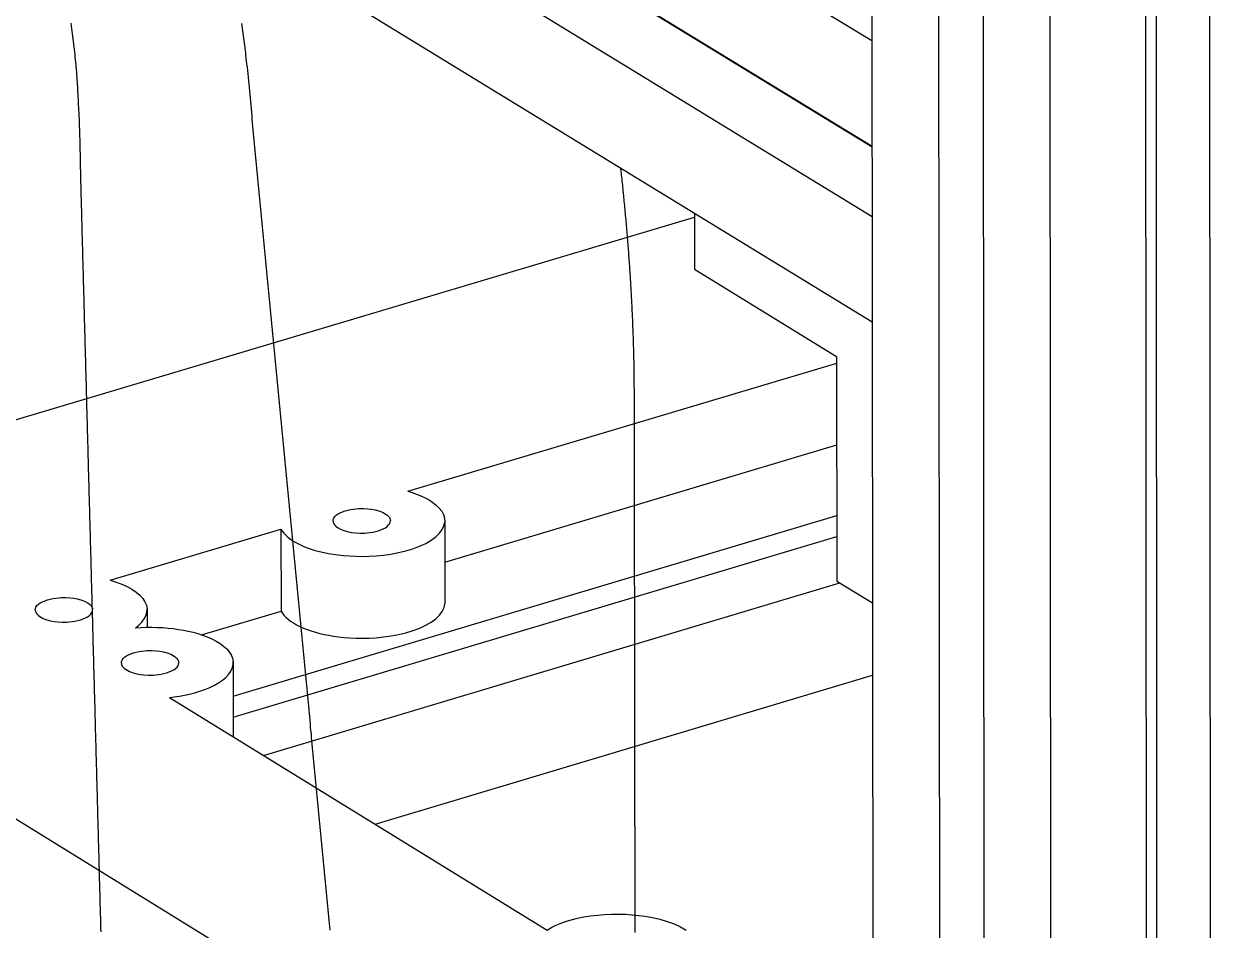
# Model space of a CAD drawing. Header units: millimetres. Extents: x -320 to 323, y -425 to 415.
# Drawn here: x -100.2 to -22.7, y -146.7 to -87.6 of the extents above; entities that cross this region are included whole.
import ezdxf

# ---------------------------------------------------------------- set-up
doc = ezdxf.new("R2010")
doc.units = ezdxf.units.MM
doc.layers.add('SKETCH', color=5, linetype='Continuous')
doc.layers.add('VISIBLE', color=7, linetype='Continuous')

msp = doc.modelspace()

# ---------------------------------------------------------------- linework, layer by layer
at = {"layer": 'SKETCH', "flags": 128}
for points in [[(-97.161, -87.54), (-97.136, -87.711), (-97.111, -87.882), (-97.087, -88.053), (-97.064, -88.224), (-97.041, -88.394), (-97.019, -88.564), (-96.997, -88.734), (-96.976, -88.904), (-96.956, -89.073), (-96.936, -89.242), (-96.917, -89.41), (-96.899, -89.578), (-96.881, -89.744), (-96.865, -89.909), (-96.849, -90.073), (-96.834, -90.237), (-96.82, -90.399), (-96.806, -90.561), (-96.793, -90.723), (-96.781, -90.885), (-96.769, -91.046), (-96.758, -91.207), (-96.747, -91.369), (-96.737, -91.531), (-96.727, -91.694), (-96.717, -91.857), (-96.708, -92.021), (-96.698, -92.186), (-96.69, -92.352), (-96.681, -92.52), (-96.672, -92.689), (-96.664, -92.859), (-96.655, -93.032), (-96.646, -93.206), (-96.638, -93.382), (-96.628, -93.594), (-96.619, -93.808), (-96.61, -94.024), (-96.602, -94.243), (-96.594, -94.464), (-96.587, -94.687), (-96.58, -94.911), (-96.574, -95.137), (-96.568, -95.365), (-96.562, -95.593), (-96.557, -95.823), (-96.552, -96.053), (-96.547, -96.285), (-96.542, -96.516), (-96.537, -96.748), (-96.533, -96.981), (-96.528, -97.213), (-96.523, -97.445), (-96.518, -97.677), (-96.513, -97.908), (-96.508, -98.139), (-96.503, -98.368), (-96.497, -98.597), (-96.491, -98.824), (-96.485, -99.051), (-96.479, -99.278), (-96.473, -99.504), (-96.467, -99.731), (-96.461, -99.958), (-96.455, -100.185), (-96.449, -100.411), (-96.443, -100.638), (-96.437, -100.865), (-96.43, -101.091), (-96.424, -101.318), (-96.418, -101.545), (-96.412, -101.772), (-96.406, -101.998), (-96.4, -102.225), (-96.394, -102.452), (-96.388, -102.678), (-96.382, -102.905), (-96.376, -103.132), (-96.37, -103.358), (-96.364, -103.585), (-96.358, -103.812), (-96.352, -104.038), (-96.345, -104.265), (-96.339, -104.492), (-96.333, -104.718), (-96.327, -104.945), (-96.321, -105.172), (-96.315, -105.398), (-96.309, -105.625), (-96.303, -105.852), (-96.297, -106.078), (-96.291, -106.305), (-96.284, -106.532), (-96.278, -106.758), (-96.272, -106.985), (-96.266, -107.212), (-96.26, -107.438), (-96.254, -107.665), (-96.248, -107.891), (-96.242, -108.118), (-96.236, -108.345), (-96.229, -108.571), (-96.223, -108.798), (-96.217, -109.025), (-96.211, -109.251), (-96.205, -109.478), (-96.199, -109.704), (-96.193, -109.931), (-96.187, -110.158), (-96.181, -110.384), (-96.175, -110.611), (-96.169, -110.838), (-96.162, -111.064), (-96.156, -111.291), (-96.15, -111.518), (-96.144, -111.744), (-96.138, -111.971), (-96.132, -112.197), (-96.126, -112.424), (-96.12, -112.651), (-96.114, -112.877), (-96.108, -113.104), (-96.102, -113.331), (-96.096, -113.557), (-96.09, -113.784), (-96.084, -114.01), (-96.078, -114.237), (-96.072, -114.464), (-96.065, -114.69), (-96.059, -114.917), (-96.053, -115.143), (-96.047, -115.37), (-96.041, -115.597), (-96.035, -115.823), (-96.029, -116.05), (-96.023, -116.276), (-96.017, -116.503), (-96.011, -116.729), (-96.005, -116.956), (-95.998, -117.182), (-95.992, -117.409), (-95.986, -117.635), (-95.98, -117.862), (-95.974, -118.088), (-95.968, -118.315), (-95.962, -118.541), (-95.956, -118.768), (-95.95, -118.994), (-95.943, -119.221), (-95.937, -119.447), (-95.931, -119.674), (-95.925, -119.9), (-95.919, -120.127), (-95.913, -120.353), (-95.907, -120.58), (-95.901, -120.806), (-95.895, -121.033), (-95.889, -121.259), (-95.882, -121.486), (-95.876, -121.712), (-95.87, -121.939), (-95.864, -122.165), (-95.858, -122.392), (-95.852, -122.618), (-95.846, -122.845), (-95.84, -123.071), (-95.834, -123.297), (-95.827, -123.524), (-95.821, -123.75), (-95.815, -123.977), (-95.809, -124.203), (-95.803, -124.43), (-95.797, -124.656), (-95.791, -124.883), (-95.785, -125.109), (-95.779, -125.335), (-95.773, -125.562), (-95.767, -125.788), (-95.76, -126.015), (-95.754, -126.241), (-95.748, -126.468), (-95.742, -126.694), (-95.736, -126.92), (-95.73, -127.147), (-95.724, -127.373), (-95.718, -127.6), (-95.712, -127.826), (-95.706, -128.053), (-95.7, -128.279), (-95.694, -128.505), (-95.688, -128.732), (-95.682, -128.958), (-95.676, -129.185), (-95.669, -129.411), (-95.663, -129.637), (-95.657, -129.864), (-95.651, -130.09), (-95.645, -130.317), (-95.639, -130.543), (-95.633, -130.769), (-95.627, -130.996), (-95.621, -131.222), (-95.615, -131.449), (-95.609, -131.675), (-95.603, -131.901), (-95.597, -132.128), (-95.591, -132.354), (-95.584, -132.58), (-95.578, -132.807), (-95.572, -133.033), (-95.566, -133.259), (-95.56, -133.486), (-95.554, -133.712), (-95.548, -133.938), (-95.542, -134.165), (-95.536, -134.391), (-95.53, -134.617), (-95.523, -134.844), (-95.517, -135.07), (-95.511, -135.296), (-95.505, -135.523), (-95.499, -135.749), (-95.493, -135.975), (-95.487, -136.202), (-95.481, -136.428), (-95.475, -136.654), (-95.469, -136.881), (-95.462, -137.107), (-95.456, -137.333), (-95.45, -137.56), (-95.444, -137.786), (-95.438, -138.012), (-95.432, -138.238), (-95.426, -138.465), (-95.42, -138.691), (-95.414, -138.917), (-95.408, -139.144), (-95.402, -139.37), (-95.396, -139.596), (-95.39, -139.823), (-95.384, -140.049), (-95.378, -140.275), (-95.372, -140.501), (-95.366, -140.728), (-95.36, -140.954), (-95.353, -141.18), (-95.347, -141.406), (-95.341, -141.633), (-95.335, -141.859), (-95.329, -142.085), (-95.323, -142.312), (-95.317, -142.538), (-95.311, -142.764), (-95.305, -142.99), (-95.299, -143.217), (-95.293, -143.443), (-95.287, -143.669), (-95.28, -143.895), (-95.274, -144.121), (-95.268, -144.348), (-95.262, -144.574), (-95.256, -144.8), (-95.25, -145.026), (-95.244, -145.253), (-95.238, -145.479), (-95.232, -145.705), (-95.226, -145.931), (-95.219, -146.157), (-95.213, -146.384), (-95.207, -146.61), (-95.201, -146.836)], [(-86.009, -87.558), (-85.987, -87.715), (-85.965, -87.873), (-85.944, -88.03), (-85.923, -88.188), (-85.903, -88.346), (-85.882, -88.506), (-85.862, -88.666), (-85.842, -88.827), (-85.822, -88.989), (-85.802, -89.153), (-85.783, -89.318), (-85.763, -89.484), (-85.743, -89.653), (-85.723, -89.823), (-85.702, -89.996), (-85.678, -90.205), (-85.654, -90.417), (-85.631, -90.632), (-85.608, -90.849), (-85.585, -91.068), (-85.563, -91.29), (-85.541, -91.513), (-85.519, -91.738), (-85.497, -91.964), (-85.476, -92.191), (-85.455, -92.42), (-85.434, -92.649), (-85.413, -92.88), (-85.392, -93.11), (-85.371, -93.341), (-85.351, -93.573), (-85.33, -93.804), (-85.309, -94.035), (-85.288, -94.266), (-85.267, -94.496), (-85.246, -94.726), (-85.225, -94.954), (-85.204, -95.182), (-85.182, -95.408), (-85.16, -95.633), (-85.139, -95.859), (-85.117, -96.084), (-85.095, -96.31), (-85.074, -96.535), (-85.052, -96.76), (-85.03, -96.986), (-85.009, -97.211), (-84.987, -97.437), (-84.965, -97.662), (-84.944, -97.888), (-84.922, -98.113), (-84.9, -98.339), (-84.879, -98.564), (-84.857, -98.789), (-84.835, -99.015), (-84.814, -99.24), (-84.792, -99.466), (-84.77, -99.691), (-84.749, -99.916), (-84.727, -100.142), (-84.705, -100.367), (-84.684, -100.593), (-84.662, -100.818), (-84.64, -101.043), (-84.619, -101.269), (-84.597, -101.494), (-84.575, -101.72), (-84.554, -101.945), (-84.532, -102.17), (-84.51, -102.396), (-84.489, -102.621), (-84.467, -102.846), (-84.445, -103.072), (-84.424, -103.297), (-84.402, -103.523), (-84.38, -103.748), (-84.359, -103.973), (-84.337, -104.199), (-84.315, -104.424), (-84.294, -104.649), (-84.272, -104.875), (-84.25, -105.1), (-84.229, -105.325), (-84.207, -105.551), (-84.185, -105.776), (-84.164, -106.001), (-84.142, -106.227), (-84.12, -106.452), (-84.099, -106.677), (-84.077, -106.903), (-84.055, -107.128), (-84.034, -107.354), (-84.012, -107.579), (-83.99, -107.804), (-83.969, -108.03), (-83.947, -108.255), (-83.925, -108.48), (-83.904, -108.706), (-83.882, -108.931), (-83.86, -109.156), (-83.839, -109.382), (-83.817, -109.607), (-83.795, -109.832), (-83.774, -110.058), (-83.752, -110.283), (-83.73, -110.508), (-83.709, -110.734), (-83.687, -110.959), (-83.665, -111.184), (-83.644, -111.41), (-83.622, -111.635), (-83.6, -111.86), (-83.579, -112.085), (-83.557, -112.311), (-83.535, -112.536), (-83.514, -112.761), (-83.492, -112.986), (-83.47, -113.212), (-83.449, -113.437), (-83.427, -113.662), (-83.405, -113.887), (-83.384, -114.113), (-83.362, -114.338), (-83.341, -114.563), (-83.319, -114.788), (-83.297, -115.013), (-83.276, -115.239), (-83.254, -115.464), (-83.232, -115.689), (-83.211, -115.914), (-83.189, -116.14), (-83.167, -116.365), (-83.146, -116.59), (-83.124, -116.815), (-83.102, -117.04), (-83.081, -117.266), (-83.059, -117.491), (-83.037, -117.716), (-83.016, -117.941), (-82.994, -118.166), (-82.972, -118.391), (-82.951, -118.617), (-82.929, -118.842), (-82.907, -119.067), (-82.886, -119.292), (-82.864, -119.517), (-82.843, -119.743), (-82.821, -119.968), (-82.799, -120.193), (-82.778, -120.418), (-82.756, -120.643), (-82.734, -120.868), (-82.713, -121.093), (-82.691, -121.319), (-82.669, -121.544), (-82.648, -121.769), (-82.626, -121.994), (-82.604, -122.219), (-82.583, -122.444), (-82.561, -122.669), (-82.54, -122.895), (-82.518, -123.12), (-82.496, -123.345), (-82.475, -123.57), (-82.453, -123.795), (-82.431, -124.02), (-82.41, -124.245), (-82.388, -124.47), (-82.366, -124.695), (-82.345, -124.921), (-82.323, -125.146), (-82.301, -125.371), (-82.28, -125.596), (-82.258, -125.821), (-82.237, -126.046), (-82.215, -126.271), (-82.193, -126.496), (-82.172, -126.721), (-82.15, -126.946), (-82.128, -127.171), (-82.107, -127.397), (-82.085, -127.622), (-82.063, -127.847), (-82.042, -128.072), (-82.02, -128.297), (-81.998, -128.522), (-81.977, -128.747), (-81.955, -128.972), (-81.934, -129.197), (-81.912, -129.422), (-81.89, -129.647), (-81.869, -129.872), (-81.847, -130.097), (-81.825, -130.322), (-81.804, -130.547), (-81.782, -130.772), (-81.76, -130.997), (-81.739, -131.222), (-81.717, -131.447), (-81.696, -131.672), (-81.674, -131.897), (-81.652, -132.122), (-81.631, -132.347), (-81.609, -132.572), (-81.587, -132.798), (-81.566, -133.023), (-81.544, -133.248), (-81.523, -133.473), (-81.501, -133.698), (-81.479, -133.923), (-81.458, -134.147), (-81.436, -134.372), (-81.414, -134.597), (-81.393, -134.822), (-81.371, -135.047), (-81.349, -135.272), (-81.328, -135.497), (-81.306, -135.722), (-81.285, -135.947), (-81.263, -136.172), (-81.241, -136.397), (-81.22, -136.622), (-81.198, -136.847), (-81.176, -137.072), (-81.155, -137.297), (-81.133, -137.522), (-81.112, -137.747), (-81.09, -137.972), (-81.068, -138.197), (-81.047, -138.422), (-81.025, -138.647), (-81.003, -138.872), (-80.982, -139.097), (-80.96, -139.322), (-80.938, -139.547), (-80.917, -139.772), (-80.895, -139.996), (-80.873, -140.221), (-80.852, -140.446), (-80.83, -140.671), (-80.808, -140.896), (-80.787, -141.121), (-80.765, -141.346), (-80.743, -141.571), (-80.722, -141.796), (-80.7, -142.021), (-80.678, -142.246), (-80.657, -142.471), (-80.635, -142.696), (-80.613, -142.921), (-80.592, -143.145), (-80.57, -143.37), (-80.549, -143.595), (-80.527, -143.82), (-80.505, -144.045), (-80.484, -144.27), (-80.462, -144.495), (-80.44, -144.72), (-80.419, -144.945), (-80.397, -145.169), (-80.375, -145.394), (-80.354, -145.619), (-80.332, -145.844), (-80.311, -146.069), (-80.289, -146.294), (-80.267, -146.518), (-80.246, -146.743)], [(-60.325, -146.885), (-60.325, -146.689), (-60.325, -146.493), (-60.326, -146.298), (-60.326, -146.102), (-60.326, -145.906), (-60.326, -145.71), (-60.327, -145.514), (-60.327, -145.318), (-60.327, -145.122), (-60.327, -144.927), (-60.328, -144.731), (-60.328, -144.535), (-60.328, -144.339), (-60.329, -144.143), (-60.329, -143.947), (-60.329, -143.751), (-60.329, -143.555), (-60.33, -143.359), (-60.33, -143.163), (-60.33, -142.967), (-60.33, -142.772), (-60.331, -142.576), (-60.331, -142.38), (-60.331, -142.184), (-60.332, -141.988), (-60.332, -141.792), (-60.332, -141.596), (-60.332, -141.4), (-60.333, -141.204), (-60.333, -141.008), (-60.333, -140.812), (-60.334, -140.616), (-60.334, -140.42), (-60.334, -140.224), (-60.334, -140.028), (-60.335, -139.832), (-60.335, -139.637), (-60.335, -139.441), (-60.335, -139.245), (-60.336, -139.049), (-60.336, -138.853), (-60.336, -138.657), (-60.337, -138.461), (-60.337, -138.265), (-60.337, -138.069), (-60.337, -137.873), (-60.338, -137.677), (-60.338, -137.481), (-60.338, -137.285), (-60.339, -137.089), (-60.339, -136.894), (-60.339, -136.698), (-60.339, -136.502), (-60.34, -136.306), (-60.34, -136.11), (-60.34, -135.914), (-60.34, -135.718), (-60.341, -135.522), (-60.341, -135.326), (-60.341, -135.13), (-60.342, -134.934), (-60.342, -134.738), (-60.342, -134.542), (-60.342, -134.346), (-60.343, -134.15), (-60.343, -133.954), (-60.343, -133.758), (-60.343, -133.562), (-60.344, -133.366), (-60.344, -133.17), (-60.344, -132.974), (-60.345, -132.778), (-60.345, -132.582), (-60.345, -132.386), (-60.345, -132.19), (-60.346, -131.994), (-60.346, -131.798), (-60.346, -131.602), (-60.347, -131.406), (-60.347, -131.21), (-60.347, -131.014), (-60.347, -130.818), (-60.348, -130.622), (-60.348, -130.426), (-60.348, -130.23), (-60.348, -130.034), (-60.349, -129.838), (-60.349, -129.642), (-60.349, -129.446), (-60.35, -129.25), (-60.35, -129.054), (-60.35, -128.858), (-60.35, -128.662), (-60.351, -128.466), (-60.351, -128.27), (-60.351, -128.074), (-60.352, -127.878), (-60.352, -127.682), (-60.352, -127.486), (-60.352, -127.29), (-60.353, -127.093), (-60.353, -126.897), (-60.353, -126.701), (-60.353, -126.505), (-60.354, -126.309), (-60.354, -126.113), (-60.354, -125.917), (-60.355, -125.721), (-60.355, -125.525), (-60.355, -125.329), (-60.355, -125.133), (-60.356, -124.937), (-60.356, -124.741), (-60.356, -124.545), (-60.356, -124.349), (-60.357, -124.153), (-60.357, -123.957), (-60.357, -123.76), (-60.358, -123.564), (-60.358, -123.368), (-60.358, -123.172), (-60.358, -122.976), (-60.359, -122.78), (-60.359, -122.584), (-60.359, -122.388), (-60.36, -122.192), (-60.36, -121.996), (-60.36, -121.8), (-60.36, -121.604), (-60.361, -121.408), (-60.361, -121.212), (-60.361, -121.015), (-60.361, -120.819), (-60.362, -120.623), (-60.362, -120.427), (-60.362, -120.231), (-60.363, -120.035), (-60.363, -119.839), (-60.363, -119.642), (-60.363, -119.446), (-60.364, -119.25), (-60.364, -119.054), (-60.364, -118.858), (-60.365, -118.662), (-60.365, -118.466), (-60.365, -118.269), (-60.365, -118.073), (-60.366, -117.877), (-60.366, -117.681), (-60.366, -117.485), (-60.366, -117.289), (-60.367, -117.093), (-60.367, -116.896), (-60.367, -116.7), (-60.368, -116.504), (-60.368, -116.307), (-60.368, -116.108), (-60.368, -115.908), (-60.368, -115.707), (-60.368, -115.505), (-60.368, -115.302), (-60.368, -115.099), (-60.368, -114.895), (-60.368, -114.692), (-60.368, -114.489), (-60.368, -114.286), (-60.368, -114.084), (-60.368, -113.882), (-60.368, -113.682), (-60.368, -113.484), (-60.368, -113.287), (-60.368, -113.091), (-60.369, -112.898), (-60.369, -112.708), (-60.37, -112.519), (-60.371, -112.334), (-60.372, -112.151), (-60.373, -111.972), (-60.374, -111.796), (-60.375, -111.662), (-60.376, -111.53), (-60.377, -111.399), (-60.379, -111.271), (-60.38, -111.145), (-60.381, -111.02), (-60.382, -110.897), (-60.383, -110.775), (-60.385, -110.654), (-60.386, -110.534), (-60.387, -110.414), (-60.389, -110.296), (-60.39, -110.178), (-60.392, -110.06), (-60.394, -109.942), (-60.396, -109.825), (-60.398, -109.707), (-60.4, -109.589), (-60.403, -109.47), (-60.405, -109.351), (-60.408, -109.231), (-60.411, -109.109), (-60.414, -108.987), (-60.417, -108.863), (-60.42, -108.739), (-60.424, -108.614), (-60.428, -108.489), (-60.431, -108.364), (-60.435, -108.238), (-60.439, -108.113), (-60.443, -107.987), (-60.448, -107.861), (-60.452, -107.735), (-60.457, -107.609), (-60.462, -107.482), (-60.466, -107.355), (-60.471, -107.228), (-60.476, -107.101), (-60.482, -106.974), (-60.487, -106.847), (-60.493, -106.72), (-60.498, -106.592), (-60.504, -106.464), (-60.51, -106.337), (-60.516, -106.209), (-60.522, -106.081), (-60.528, -105.953), (-60.535, -105.825), (-60.541, -105.697), (-60.548, -105.568), (-60.555, -105.44), (-60.562, -105.311), (-60.569, -105.182), (-60.576, -105.053), (-60.583, -104.924), (-60.591, -104.794), (-60.598, -104.665), (-60.606, -104.535), (-60.614, -104.406), (-60.622, -104.276), (-60.63, -104.146), (-60.638, -104.016), (-60.646, -103.886), (-60.655, -103.756), (-60.663, -103.625), (-60.672, -103.495), (-60.681, -103.365), (-60.69, -103.235), (-60.699, -103.104), (-60.708, -102.974), (-60.718, -102.843), (-60.727, -102.713), (-60.737, -102.582), (-60.747, -102.452), (-60.756, -102.321), (-60.766, -102.19), (-60.777, -102.059), (-60.787, -101.928), (-60.797, -101.797), (-60.808, -101.666), (-60.818, -101.534), (-60.829, -101.403), (-60.84, -101.271), (-60.851, -101.14), (-60.862, -101.009), (-60.873, -100.877), (-60.885, -100.746), (-60.896, -100.614), (-60.908, -100.482), (-60.92, -100.351), (-60.932, -100.219), (-60.944, -100.088), (-60.956, -99.956), (-60.968, -99.825), (-60.98, -99.694), (-60.993, -99.562), (-61.005, -99.431), (-61.018, -99.299), (-61.031, -99.168), (-61.044, -99.036), (-61.057, -98.905), (-61.07, -98.773), (-61.084, -98.642), (-61.097, -98.51), (-61.111, -98.378), (-61.124, -98.247), (-61.138, -98.115), (-61.152, -97.984), (-61.166, -97.852), (-61.18, -97.721), (-61.195, -97.589), (-61.209, -97.458), (-61.224, -97.326), (-61.238, -97.195), (-61.253, -97.064), (-61.261, -96.991)]]:
    msp.add_lwpolyline(points, dxfattribs=at)
at = {"layer": 'VISIBLE'}
for p, q in [((-45.127, 151.437), (-44.531, -417.654)), ((-26.478, 149.612), (-26.128, -419.567)), ((-40.746, 148.828), (-40.207, -420.389)), ((-22.968, 147.524), (-22.664, -421.755)), ((-37.824, 147.088), (-37.324, -422.212)), ((-27.156, 146.305), (-26.796, -423.032)), ((-33.439, 144.477), (-32.997, -424.949)), ((-307.452, 71.778), (-44.875, -88.676)), ((-307.403, 64.984), (-44.868, -95.562)), ((-302.419, 61.897), (-44.868, -95.602)), ((-307.371, 60.455), (-44.863, -100.152)), ((-307.322, 53.664), (-44.856, -107.035)), ((-44.875, -88.676), (-44.875, -88.676)), ((-44.868, -95.562), (-44.868, -95.562)), ((-56.457, -99.932), (-56.452, -103.6)), ((-56.457, -99.932), (-56.457, -99.932)), ((-112.199, -116.839), (-56.456, -100.196)), ((-44.863, -100.152), (-44.863, -100.152)), ((-56.452, -103.6), (-47.174, -109.283)), ((-56.452, -103.6), (-56.452, -103.6)), ((-44.856, -107.035), (-44.856, -107.035)), ((-47.174, -109.283), (-47.158, -123.955)), ((-47.174, -109.283), (-47.174, -109.283)), ((-75.15, -118.084), (-47.173, -109.721)), ((-72.75, -122.711), (-47.167, -115.059)), ((-75.15, -118.084), (-75.15, -118.085)), ((-75.15, -118.084), (-74.869, -118.17)), ((-74.869, -118.17), (-74.588, -118.269)), ((-74.588, -118.269), (-74.308, -118.382)), ((-74.308, -118.382), (-74.034, -118.51)), ((-74.034, -118.51), (-73.772, -118.653)), ((-73.772, -118.653), (-73.525, -118.813)), ((-79.576, -119.488), (-79.419, -119.42)), ((-79.419, -119.42), (-79.25, -119.362)), ((-79.25, -119.362), (-79.073, -119.314)), ((-79.073, -119.314), (-78.892, -119.276)), ((-78.892, -119.276), (-78.711, -119.248)), ((-78.711, -119.248), (-78.363, -119.218)), ((-78.363, -119.218), (-78.046, -119.215)), ((-78.046, -119.215), (-77.767, -119.231)), ((-77.767, -119.231), (-77.528, -119.261)), ((-77.528, -119.261), (-77.3, -119.304)), ((-77.3, -119.304), (-77.061, -119.367)), ((-77.061, -119.367), (-76.822, -119.457)), ((-73.525, -118.813), (-73.3, -118.99)), ((-73.3, -118.99), (-73.105, -119.182)), ((-73.105, -119.182), (-72.946, -119.39)), ((-72.946, -119.39), (-72.83, -119.612)), ((-86.554, -131.465), (-47.162, -119.676)), ((-80.042, -120.034), (-80.033, -119.936)), ((-80.042, -120.034), (-80.042, -120.034)), ((-80.042, -120.034), (-80.024, -120.129)), ((-80.033, -119.936), (-79.995, -119.838)), ((-80.024, -120.129), (-79.982, -120.22)), ((-79.995, -119.838), (-79.929, -119.742)), ((-79.929, -119.742), (-79.835, -119.65)), ((-79.835, -119.65), (-79.716, -119.565)), ((-79.716, -119.565), (-79.576, -119.488)), ((-76.822, -119.457), (-76.601, -119.575)), ((-76.601, -119.575), (-76.505, -119.646)), ((-76.505, -119.646), (-76.423, -119.724)), ((-76.423, -119.724), (-76.359, -119.809)), ((-76.412, -120.287), (-76.345, -120.191)), ((-76.412, -120.287), (-76.345, -120.191)), ((-76.359, -119.809), (-76.316, -119.9)), ((-76.345, -120.191), (-76.308, -120.093)), ((-76.345, -120.191), (-76.308, -120.093)), ((-76.316, -119.9), (-76.298, -119.995)), ((-76.308, -120.093), (-76.298, -119.995)), ((-76.308, -120.093), (-76.298, -119.995)), ((-76.298, -119.995), (-76.298, -119.996)), ((-72.83, -119.612), (-72.764, -119.845)), ((-72.805, -120.334), (-72.754, -120.087)), ((-72.764, -119.845), (-72.754, -120.087)), ((-72.754, -120.087), (-72.745, -125.43)), ((-94.576, -123.892), (-83.441, -120.563)), ((-83.441, -120.563), (-83.431, -125.906)), ((-83.441, -120.563), (-83.357, -120.696)), ((-83.357, -120.696), (-83.252, -120.829)), ((-83.252, -120.829), (-83.128, -120.96)), ((-83.128, -120.96), (-82.984, -121.088)), ((-79.982, -120.22), (-79.918, -120.305)), ((-79.918, -120.305), (-79.836, -120.383)), ((-79.836, -120.383), (-79.74, -120.454)), ((-79.74, -120.454), (-79.519, -120.573)), ((-79.519, -120.573), (-79.28, -120.662)), ((-79.28, -120.662), (-79.041, -120.725)), ((-79.041, -120.725), (-78.813, -120.768)), ((-78.813, -120.768), (-78.574, -120.798)), ((-78.574, -120.798), (-78.295, -120.814)), ((-78.295, -120.814), (-77.977, -120.811)), ((-77.977, -120.811), (-77.629, -120.781)), ((-77.629, -120.781), (-77.449, -120.753)), ((-77.449, -120.753), (-77.268, -120.715)), ((-77.268, -120.715), (-77.091, -120.668)), ((-77.091, -120.668), (-76.921, -120.61)), ((-76.921, -120.61), (-76.764, -120.542)), ((-76.921, -120.61), (-76.764, -120.542)), ((-76.764, -120.542), (-76.624, -120.464)), ((-76.764, -120.542), (-76.624, -120.464)), ((-76.624, -120.464), (-76.505, -120.379)), ((-76.624, -120.464), (-76.505, -120.379)), ((-76.505, -120.379), (-76.412, -120.287)), ((-76.505, -120.379), (-76.412, -120.287)), ((-73.34, -121.06), (-73.098, -120.825)), ((-73.098, -120.825), (-72.919, -120.581)), ((-72.919, -120.581), (-72.805, -120.334)), ((-86.552, -132.833), (-47.161, -121.043)), ((-82.984, -121.088), (-82.82, -121.214)), ((-82.82, -121.214), (-82.637, -121.336)), ((-82.637, -121.336), (-82.436, -121.453)), ((-82.436, -121.453), (-82.217, -121.564)), ((-82.217, -121.564), (-81.983, -121.67)), ((-81.983, -121.67), (-81.734, -121.768)), ((-81.734, -121.768), (-81.472, -121.86)), ((-74.83, -121.837), (-74.394, -121.674)), ((-74.394, -121.674), (-73.995, -121.488)), ((-73.995, -121.488), (-73.641, -121.282)), ((-73.641, -121.282), (-73.34, -121.06)), ((-81.472, -121.86), (-81.199, -121.943)), ((-81.199, -121.943), (-80.917, -122.019)), ((-80.917, -122.019), (-80.626, -122.087)), ((-80.626, -122.087), (-80.331, -122.146)), ((-80.331, -122.146), (-80.031, -122.197)), ((-80.031, -122.197), (-79.703, -122.243)), ((-79.703, -122.243), (-79.349, -122.281)), ((-79.349, -122.281), (-78.971, -122.311)), ((-78.971, -122.311), (-78.567, -122.329)), ((-78.567, -122.329), (-78.14, -122.335)), ((-78.14, -122.335), (-77.692, -122.325)), ((-77.692, -122.325), (-77.226, -122.298)), ((-77.226, -122.298), (-76.747, -122.251)), ((-76.747, -122.251), (-76.26, -122.183)), ((-76.26, -122.183), (-75.772, -122.092)), ((-75.772, -122.092), (-75.293, -121.977)), ((-75.293, -121.977), (-74.83, -121.837)), ((-94.576, -123.892), (-94.576, -123.892)), ((-94.576, -123.892), (-94.195, -124.011)), ((-94.195, -124.011), (-93.83, -124.149)), ((-84.578, -135.326), (-46.975, -124.067)), ((-47.158, -123.955), (-44.837, -125.378)), ((-47.158, -123.955), (-47.157, -123.955)), ((-93.83, -124.149), (-93.487, -124.305)), ((-93.487, -124.305), (-93.171, -124.477)), ((-93.171, -124.477), (-92.891, -124.666)), ((-92.891, -124.666), (-92.651, -124.868)), ((-92.891, -124.666), (-92.651, -124.868)), ((-92.651, -124.868), (-92.457, -125.081)), ((-99.428, -125.648), (-99.361, -125.552)), ((-99.361, -125.552), (-99.267, -125.46)), ((-99.267, -125.46), (-99.148, -125.374)), ((-99.148, -125.374), (-99.008, -125.297)), ((-99.008, -125.297), (-98.851, -125.229)), ((-98.851, -125.229), (-98.681, -125.171)), ((-98.681, -125.171), (-98.503, -125.123)), ((-98.503, -125.123), (-98.322, -125.085)), ((-98.322, -125.085), (-98.142, -125.057)), ((-98.142, -125.057), (-97.793, -125.027)), ((-97.793, -125.027), (-97.476, -125.024)), ((-97.476, -125.024), (-97.197, -125.04)), ((-97.197, -125.04), (-96.958, -125.07)), ((-96.958, -125.07), (-96.73, -125.113)), ((-96.73, -125.113), (-96.491, -125.176)), ((-96.491, -125.176), (-96.252, -125.266)), ((-96.252, -125.266), (-96.031, -125.384)), ((-96.031, -125.384), (-95.935, -125.455)), ((-95.935, -125.455), (-95.853, -125.534)), ((-95.853, -125.534), (-95.789, -125.619)), ((-95.789, -125.619), (-95.747, -125.71)), ((-92.457, -125.081), (-92.313, -125.303)), ((-92.313, -125.303), (-92.22, -125.53)), ((-92.313, -125.303), (-92.22, -125.53)), ((-92.22, -125.53), (-92.181, -125.759)), ((-92.22, -125.53), (-92.181, -125.759)), ((-72.796, -125.676), (-72.745, -125.43)), ((-72.745, -125.43), (-72.745, -125.43)), ((-44.837, -125.378), (-44.837, -125.378)), ((-99.475, -125.844), (-99.466, -125.746)), ((-99.475, -125.844), (-99.475, -125.844)), ((-99.475, -125.844), (-99.457, -125.939)), ((-99.466, -125.746), (-99.428, -125.648)), ((-99.457, -125.939), (-99.415, -126.03)), ((-99.415, -126.03), (-99.351, -126.115)), ((-99.351, -126.115), (-99.269, -126.194)), ((-99.269, -126.194), (-99.173, -126.264)), ((-99.173, -126.264), (-98.952, -126.383)), ((-98.952, -126.383), (-98.713, -126.473)), ((-96.523, -126.478), (-96.353, -126.42)), ((-96.353, -126.42), (-96.196, -126.352)), ((-96.353, -126.42), (-96.196, -126.352)), ((-96.196, -126.352), (-96.056, -126.275)), ((-96.196, -126.352), (-96.056, -126.275)), ((-96.056, -126.275), (-95.937, -126.189)), ((-95.937, -126.189), (-95.843, -126.097)), ((-95.843, -126.097), (-95.776, -126.001)), ((-95.843, -126.097), (-95.776, -126.001)), ((-95.776, -126.001), (-95.739, -125.903)), ((-95.776, -126.001), (-95.739, -125.903)), ((-95.747, -125.71), (-95.729, -125.805)), ((-95.739, -125.903), (-95.729, -125.805)), ((-95.739, -125.903), (-95.729, -125.805)), ((-95.729, -125.805), (-95.729, -125.805)), ((-92.368, -126.423), (-92.257, -126.208)), ((-92.257, -126.208), (-92.194, -125.986)), ((-92.194, -125.986), (-92.181, -125.759)), ((-92.181, -125.759), (-92.178, -126.964)), ((-88.617, -127.457), (-83.431, -125.906)), ((-83.431, -125.906), (-83.346, -126.039)), ((-83.431, -125.906), (-83.346, -126.039)), ((-83.346, -126.039), (-83.242, -126.172)), ((-83.346, -126.039), (-83.242, -126.172)), ((-83.242, -126.172), (-83.118, -126.303)), ((-83.242, -126.172), (-83.118, -126.303)), ((-83.118, -126.303), (-82.973, -126.431)), ((-83.118, -126.303), (-82.973, -126.431)), ((-73.632, -126.625), (-73.331, -126.403)), ((-73.331, -126.403), (-73.089, -126.167)), ((-73.331, -126.403), (-73.089, -126.167)), ((-73.089, -126.167), (-72.91, -125.924)), ((-73.089, -126.167), (-72.91, -125.924)), ((-72.91, -125.924), (-72.796, -125.676)), ((-98.713, -126.473), (-98.474, -126.536)), ((-98.474, -126.536), (-98.247, -126.579)), ((-98.247, -126.579), (-98.007, -126.609)), ((-98.007, -126.609), (-97.728, -126.625)), ((-97.728, -126.625), (-97.411, -126.622)), ((-97.411, -126.622), (-97.062, -126.592)), ((-97.062, -126.592), (-96.882, -126.564)), ((-96.882, -126.564), (-96.701, -126.526)), ((-96.701, -126.526), (-96.523, -126.478)), ((-92.935, -126.999), (-92.712, -126.82)), ((-92.935, -126.999), (-92.584, -126.977)), ((-92.935, -126.999), (-92.935, -126.999)), ((-92.935, -126.999), (-92.935, -126.999)), ((-92.712, -126.82), (-92.522, -126.628)), ((-92.584, -126.977), (-92.228, -126.964)), ((-92.522, -126.628), (-92.368, -126.423)), ((-92.228, -126.964), (-91.869, -126.962)), ((-91.869, -126.962), (-91.509, -126.969)), ((-91.509, -126.969), (-91.152, -126.987)), ((-91.152, -126.987), (-90.799, -127.015)), ((-90.799, -127.015), (-90.453, -127.053)), ((-90.453, -127.053), (-90.116, -127.1)), ((-90.116, -127.1), (-89.808, -127.152)), ((-89.808, -127.152), (-89.495, -127.215)), ((-82.973, -126.431), (-82.809, -126.557)), ((-82.809, -126.557), (-82.627, -126.679)), ((-82.627, -126.679), (-82.425, -126.796)), ((-82.425, -126.796), (-82.207, -126.907)), ((-82.207, -126.907), (-81.973, -127.013)), ((-81.973, -127.013), (-81.724, -127.112)), ((-81.724, -127.112), (-81.462, -127.203)), ((-75.283, -127.32), (-74.821, -127.18)), ((-74.821, -127.18), (-74.385, -127.017)), ((-74.821, -127.18), (-74.385, -127.017)), ((-74.385, -127.017), (-73.986, -126.831)), ((-74.385, -127.017), (-73.986, -126.831)), ((-73.986, -126.831), (-73.632, -126.625)), ((-89.495, -127.215), (-89.179, -127.29)), ((-89.179, -127.29), (-88.863, -127.378)), ((-88.863, -127.378), (-88.551, -127.478)), ((-88.551, -127.478), (-88.246, -127.593)), ((-88.246, -127.593), (-87.951, -127.722)), ((-87.951, -127.722), (-87.673, -127.865)), ((-87.673, -127.865), (-87.415, -128.022)), ((-81.462, -127.203), (-81.189, -127.287)), ((-81.189, -127.287), (-80.906, -127.363)), ((-81.189, -127.287), (-80.906, -127.363)), ((-80.906, -127.363), (-80.616, -127.43)), ((-80.616, -127.43), (-80.321, -127.489)), ((-80.616, -127.43), (-80.321, -127.489)), ((-80.321, -127.489), (-80.021, -127.54)), ((-80.321, -127.489), (-80.021, -127.54)), ((-80.021, -127.54), (-79.693, -127.586)), ((-79.693, -127.586), (-79.339, -127.625)), ((-79.339, -127.625), (-78.961, -127.654)), ((-78.961, -127.654), (-78.557, -127.673)), ((-78.557, -127.673), (-78.131, -127.678)), ((-78.131, -127.678), (-77.683, -127.669)), ((-77.683, -127.669), (-77.217, -127.642)), ((-77.217, -127.642), (-76.737, -127.595)), ((-76.737, -127.595), (-76.25, -127.527)), ((-76.25, -127.527), (-75.763, -127.435)), ((-75.763, -127.435), (-75.283, -127.32)), ((-93.387, -128.757), (-93.23, -128.689)), ((-93.23, -128.689), (-93.06, -128.631)), ((-93.06, -128.631), (-92.883, -128.583)), ((-92.883, -128.583), (-92.701, -128.545)), ((-92.701, -128.545), (-92.521, -128.517)), ((-92.521, -128.517), (-92.172, -128.487)), ((-92.172, -128.487), (-91.855, -128.484)), ((-91.855, -128.484), (-91.575, -128.5)), ((-91.575, -128.5), (-91.336, -128.53)), ((-91.336, -128.53), (-91.108, -128.573)), ((-91.108, -128.573), (-90.869, -128.637)), ((-90.869, -128.637), (-90.63, -128.726)), ((-90.63, -128.726), (-90.409, -128.845)), ((-87.415, -128.022), (-87.182, -128.192)), ((-87.182, -128.192), (-86.98, -128.375)), ((-86.98, -128.375), (-86.813, -128.569)), ((-86.98, -128.375), (-86.813, -128.569)), ((-86.813, -128.569), (-86.685, -128.771)), ((-86.813, -128.569), (-86.685, -128.771)), ((-117.993, -128.837), (-58.255, -165.672)), ((-93.854, -129.304), (-93.845, -129.206)), ((-93.854, -129.304), (-93.854, -129.304)), ((-93.854, -129.304), (-93.836, -129.4)), ((-93.845, -129.206), (-93.807, -129.108)), ((-93.836, -129.4), (-93.794, -129.491)), ((-93.807, -129.108), (-93.74, -129.012)), ((-93.794, -129.491), (-93.73, -129.576)), ((-93.74, -129.012), (-93.646, -128.92)), ((-93.646, -128.92), (-93.527, -128.835)), ((-93.527, -128.835), (-93.387, -128.757)), ((-90.409, -128.845), (-90.313, -128.916)), ((-90.313, -128.916), (-90.231, -128.994)), ((-90.231, -128.994), (-90.167, -129.079)), ((-90.221, -129.558), (-90.154, -129.462)), ((-90.221, -129.558), (-90.154, -129.462)), ((-90.167, -129.079), (-90.125, -129.17)), ((-90.154, -129.462), (-90.116, -129.364)), ((-90.154, -129.462), (-90.116, -129.364)), ((-90.125, -129.17), (-90.107, -129.266)), ((-90.116, -129.364), (-90.107, -129.266)), ((-90.116, -129.364), (-90.107, -129.266)), ((-90.107, -129.266), (-90.107, -129.266)), ((-86.685, -128.771), (-86.599, -128.981)), ((-86.685, -128.771), (-86.599, -128.981)), ((-86.617, -129.625), (-86.565, -129.411)), ((-86.599, -128.981), (-86.559, -129.195)), ((-86.565, -129.411), (-86.559, -129.195)), ((-86.559, -129.195), (-86.549, -134.112)), ((-93.73, -129.576), (-93.648, -129.654)), ((-93.648, -129.654), (-93.552, -129.725)), ((-93.552, -129.725), (-93.331, -129.844)), ((-93.331, -129.844), (-93.092, -129.934)), ((-93.092, -129.934), (-92.853, -129.997)), ((-92.853, -129.997), (-92.625, -130.04)), ((-92.625, -130.04), (-92.386, -130.07)), ((-92.386, -130.07), (-92.106, -130.086)), ((-92.106, -130.086), (-91.789, -130.083)), ((-91.789, -130.083), (-91.44, -130.053)), ((-91.44, -130.053), (-91.259, -130.025)), ((-91.259, -130.025), (-91.078, -129.987)), ((-91.078, -129.987), (-90.901, -129.939)), ((-90.901, -129.939), (-90.731, -129.881)), ((-90.731, -129.881), (-90.574, -129.813)), ((-90.731, -129.881), (-90.574, -129.813)), ((-90.574, -129.813), (-90.433, -129.735)), ((-90.574, -129.813), (-90.433, -129.735)), ((-90.433, -129.735), (-90.315, -129.65)), ((-90.315, -129.65), (-90.221, -129.558)), ((-90.315, -129.65), (-90.221, -129.558)), ((-87.257, -130.421), (-87.039, -130.236)), ((-87.039, -130.236), (-86.857, -130.04)), ((-86.857, -130.04), (-86.715, -129.836)), ((-86.715, -129.836), (-86.617, -129.625)), ((-77.284, -139.816), (-44.832, -130.093)), ((-88.727, -131.14), (-88.399, -131.025)), ((-88.399, -131.025), (-88.084, -130.896)), ((-88.084, -130.896), (-87.785, -130.752)), ((-87.785, -130.752), (-87.508, -130.593)), ((-87.508, -130.593), (-87.257, -130.421)), ((-90.72, -131.544), (-90.399, -131.506)), ((-90.72, -131.544), (-90.72, -131.544)), ((-90.72, -131.544), (-66.067, -146.722)), ((-90.399, -131.506), (-90.071, -131.458)), ((-90.071, -131.458), (-89.737, -131.398)), ((-89.737, -131.398), (-89.399, -131.325)), ((-89.399, -131.325), (-89.061, -131.24)), ((-89.061, -131.24), (-88.727, -131.14)), ((-63.677, -145.871), (-63.238, -145.8)), ((-63.238, -145.8), (-62.786, -145.746)), ((-62.786, -145.746), (-62.328, -145.708)), ((-62.328, -145.708), (-61.866, -145.687)), ((-62.328, -145.708), (-61.866, -145.687)), ((-61.866, -145.687), (-61.408, -145.684)), ((-61.866, -145.687), (-61.408, -145.684)), ((-61.408, -145.684), (-60.957, -145.696)), ((-60.957, -145.696), (-60.518, -145.725)), ((-60.518, -145.725), (-60.095, -145.767)), ((-60.095, -145.767), (-59.691, -145.822)), ((-66.067, -146.722), (-65.817, -146.575)), ((-65.817, -146.575), (-65.534, -146.433)), ((-65.534, -146.433), (-65.219, -146.298)), ((-65.534, -146.433), (-65.219, -146.298)), ((-65.219, -146.298), (-64.873, -146.173)), ((-65.219, -146.298), (-64.873, -146.173)), ((-64.873, -146.173), (-64.498, -146.059)), ((-64.873, -146.173), (-64.498, -146.059)), ((-64.498, -146.059), (-64.098, -145.958)), ((-64.498, -146.059), (-64.098, -145.958)), ((-64.098, -145.958), (-63.677, -145.871)), ((-59.691, -145.822), (-59.199, -145.91)), ((-59.199, -145.91), (-58.711, -146.024)), ((-58.711, -146.024), (-58.236, -146.164)), ((-58.236, -146.164), (-57.785, -146.33)), ((-57.785, -146.33), (-57.369, -146.522)), ((-57.785, -146.33), (-57.369, -146.522)), ((-57.369, -146.522), (-56.999, -146.737)), ((-57.369, -146.522), (-56.999, -146.737)), ((-66.067, -146.722), (-66.067, -146.722))]:
    msp.add_line(p, q, dxfattribs=at)

doc.saveas('drawing.dxf')
